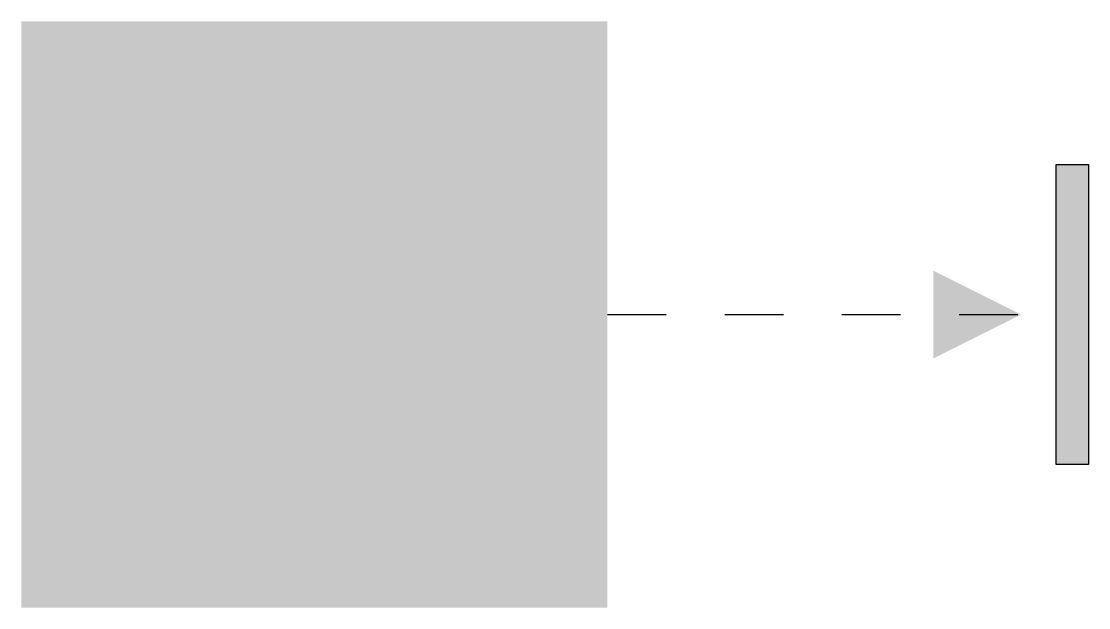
# Model space of a CAD drawing. Header units: metres. Extents: x 5231.1 to 5275.7, y -3151.4 to -3108.9.
# Drawn here: x 5272.065 to 5273.886, y -3130.712 to -3129.712 of the extents above; entities that cross this region are included whole.
import ezdxf

# ---------------------------------------------------------------- set-up
doc = ezdxf.new("R2010")
doc.units = ezdxf.units.M
doc.linetypes.add('RayonDimensionSideLines', pattern=[0.02, 0, -0.02])
doc.linetypes.add('Style_1', pattern=[0])
doc.layers.add('Annotations', color=7, linetype='Continuous', true_color=0xa86464)
doc.layers.add('Imported blocks', color=7, linetype='Continuous', true_color=0xc57dd9)

# ---------------------------------------------------------------- blocks, each defined once
blk = doc.blocks.new('Fire alarm')
at = {"layer": 'Imported blocks', "transparency": 33554483}
blk.add_hatch(color=256, dxfattribs=at).paths.add_polyline_path([(-0.12808, 0.12808), (0.12808, 0.12808), (0.12808, -0.12808), (-0.12808, -0.12808), (-0.12808, 0.12808)], flags=0)
h = blk.add_hatch(color=256, dxfattribs=at)
edge = h.paths.add_edge_path(flags=0)
edge.add_spline(control_points=[(-0.09263, 0.10745), (-0.09017, 0.10745), (-0.08771, 0.10745), (-0.08525, 0.10745)], knot_values=[0, 0, 0, 0, 1, 1, 1, 1], degree=3, periodic=0)
edge.add_spline(control_points=[(-0.08525, 0.10745), (-0.07969, 0.10745), (-0.07412, 0.10745), (-0.06855, 0.10745)], knot_values=[0, 0, 0, 0, 1, 1, 1, 1], degree=3, periodic=0)
edge.add_spline(control_points=[(-0.06855, 0.10745), (-0.06258, 0.10745), (-0.05661, 0.10745), (-0.05065, 0.10745)], knot_values=[0, 0, 0, 0, 1, 1, 1, 1], degree=3, periodic=0)
edge.add_spline(control_points=[(-0.05065, 0.10745), (-0.04698, 0.10745), (-0.04332, 0.10745), (-0.03968, 0.10745)], knot_values=[0, 0, 0, 0, 1, 1, 1, 1], degree=3, periodic=0)
edge.add_spline(control_points=[(-0.03968, 0.10745), (-0.03944, 0.10745), (-0.0392, 0.10745), (-0.03896, 0.10745)], knot_values=[0, 0, 0, 0, 1, 1, 1, 1], degree=3, periodic=0)
edge.add_spline(control_points=[(-0.03896, 0.10745), (-0.03892, 0.10745), (-0.03894, 0.10714), (-0.03894, 0.1071)], knot_values=[0, 0, 0, 0, 1, 1, 1, 1], degree=3, periodic=0)
edge.add_spline(control_points=[(-0.03894, 0.1071), (-0.03894, 0.10593), (-0.03894, 0.10476), (-0.03894, 0.10359)], knot_values=[0, 0, 0, 0, 1, 1, 1, 1], degree=3, periodic=0)
edge.add_spline(control_points=[(-0.03894, 0.10359), (-0.03894, 0.09866), (-0.03894, 0.09373), (-0.03894, 0.08879)], knot_values=[0, 0, 0, 0, 1, 1, 1, 1], degree=3, periodic=0)
edge.add_spline(control_points=[(-0.03894, 0.08879), (-0.03894, 0.08266), (-0.03894, 0.07653), (-0.03894, 0.0704)], knot_values=[0, 0, 0, 0, 1, 1, 1, 1], degree=3, periodic=0)
edge.add_spline(control_points=[(-0.03894, 0.0704), (-0.03894, 0.06577), (-0.03894, 0.06116), (-0.03894, 0.05653)], knot_values=[0, 0, 0, 0, 1, 1, 1, 1], degree=3, periodic=0)
edge.add_spline(control_points=[(-0.03894, 0.05653), (-0.03894, 0.05564), (-0.03894, 0.05474), (-0.03894, 0.05384)], knot_values=[0, 0, 0, 0, 1, 1, 1, 1], degree=3, periodic=0)
edge.add_spline(control_points=[(-0.03894, 0.05384), (-0.03894, 0.05367), (-0.0396, 0.05377), (-0.03974, 0.05377)], knot_values=[0, 0, 0, 0, 1, 1, 1, 1], degree=3, periodic=0)
edge.add_spline(control_points=[(-0.03974, 0.05377), (-0.0409, 0.05377), (-0.04207, 0.05377), (-0.04324, 0.05377)], knot_values=[0, 0, 0, 0, 1, 1, 1, 1], degree=3, periodic=0)
edge.add_spline(control_points=[(-0.04324, 0.05377), (-0.04604, 0.05377), (-0.04882, 0.05377), (-0.05162, 0.05377)], knot_values=[0, 0, 0, 0, 1, 1, 1, 1], degree=3, periodic=0)
edge.add_spline(control_points=[(-0.05162, 0.05377), (-0.05194, 0.05377), (-0.05226, 0.05377), (-0.0526, 0.05377)], knot_values=[0, 0, 0, 0, 1, 1, 1, 1], degree=3, periodic=0)
edge.add_spline(control_points=[(-0.0526, 0.05377), (-0.05291, 0.05377), (-0.05278, 0.05409), (-0.05281, 0.05437)], knot_values=[0, 0, 0, 0, 1, 1, 1, 1], degree=3, periodic=0)
edge.add_spline(control_points=[(-0.05281, 0.05437), (-0.05293, 0.05538), (-0.05312, 0.05638), (-0.05346, 0.05735)], knot_values=[0, 0, 0, 0, 1, 1, 1, 1], degree=3, periodic=0)
edge.add_spline(control_points=[(-0.05346, 0.05735), (-0.05404, 0.05902), (-0.05492, 0.06044), (-0.05601, 0.06183)], knot_values=[0, 0, 0, 0, 1, 1, 1, 1], degree=3, periodic=0)
edge.add_spline(control_points=[(-0.05601, 0.06183), (-0.05369, 0.06183), (-0.05137, 0.06183), (-0.04906, 0.06183)], knot_values=[0, 0, 0, 0, 1, 1, 1, 1], degree=3, periodic=0)
edge.add_spline(control_points=[(-0.04906, 0.06183), (-0.04894, 0.06183), (-0.04699, 0.06182), (-0.04699, 0.06183)], knot_values=[0, 0, 0, 0, 1, 1, 1, 1], degree=3, periodic=0)
edge.add_spline(control_points=[(-0.04699, 0.06183), (-0.04699, 0.06213), (-0.04699, 0.06242), (-0.04699, 0.06271)], knot_values=[0, 0, 0, 0, 1, 1, 1, 1], degree=3, periodic=0)
edge.add_spline(control_points=[(-0.04699, 0.06271), (-0.04699, 0.06725), (-0.04699, 0.0718), (-0.04699, 0.07634)], knot_values=[0, 0, 0, 0, 1, 1, 1, 1], degree=3, periodic=0)
edge.add_spline(control_points=[(-0.04699, 0.07634), (-0.04699, 0.08215), (-0.04699, 0.08796), (-0.04699, 0.09377)], knot_values=[0, 0, 0, 0, 1, 1, 1, 1], degree=3, periodic=0)
edge.add_spline(control_points=[(-0.04699, 0.09377), (-0.04699, 0.09543), (-0.04699, 0.09709), (-0.04699, 0.09875)], knot_values=[0, 0, 0, 0, 1, 1, 1, 1], degree=3, periodic=0)
edge.add_spline(control_points=[(-0.04699, 0.09875), (-0.04699, 0.09879), (-0.04699, 0.0994), (-0.047, 0.0994)], knot_values=[0, 0, 0, 0, 1, 1, 1, 1], degree=3, periodic=0)
edge.add_spline(control_points=[(-0.047, 0.0994), (-0.04727, 0.0994), (-0.04754, 0.0994), (-0.04782, 0.0994)], knot_values=[0, 0, 0, 0, 1, 1, 1, 1], degree=3, periodic=0)
edge.add_spline(control_points=[(-0.04782, 0.0994), (-0.05233, 0.0994), (-0.05683, 0.0994), (-0.06133, 0.0994)], knot_values=[0, 0, 0, 0, 1, 1, 1, 1], degree=3, periodic=0)
edge.add_spline(control_points=[(-0.06133, 0.0994), (-0.06716, 0.0994), (-0.07299, 0.0994), (-0.07881, 0.0994)], knot_values=[0, 0, 0, 0, 1, 1, 1, 1], degree=3, periodic=0)
edge.add_spline(control_points=[(-0.07881, 0.0994), (-0.0805, 0.0994), (-0.08218, 0.0994), (-0.08387, 0.0994)], knot_values=[0, 0, 0, 0, 1, 1, 1, 1], degree=3, periodic=0)
edge.add_spline(control_points=[(-0.08387, 0.0994), (-0.0839, 0.0994), (-0.08458, 0.0994), (-0.08458, 0.0994)], knot_values=[0, 0, 0, 0, 1, 1, 1, 1], degree=3, periodic=0)
edge.add_spline(control_points=[(-0.08458, 0.0994), (-0.08458, 0.09915), (-0.08458, 0.09889), (-0.08458, 0.09864)], knot_values=[0, 0, 0, 0, 1, 1, 1, 1], degree=3, periodic=0)
edge.add_spline(control_points=[(-0.08458, 0.09864), (-0.08458, 0.09417), (-0.08458, 0.08971), (-0.08458, 0.08526)], knot_values=[0, 0, 0, 0, 1, 1, 1, 1], degree=3, periodic=0)
edge.add_spline(control_points=[(-0.08458, 0.08526), (-0.08458, 0.07941), (-0.08458, 0.07357), (-0.08458, 0.06773)], knot_values=[0, 0, 0, 0, 1, 1, 1, 1], degree=3, periodic=0)
edge.add_spline(control_points=[(-0.08458, 0.06773), (-0.08458, 0.06602), (-0.08458, 0.06431), (-0.08458, 0.06259)], knot_values=[0, 0, 0, 0, 1, 1, 1, 1], degree=3, periodic=0)
edge.add_spline(control_points=[(-0.08458, 0.06259), (-0.08458, 0.06234), (-0.08458, 0.06208), (-0.08458, 0.06183)], knot_values=[0, 0, 0, 0, 1, 1, 1, 1], degree=3, periodic=0)
edge.add_spline(control_points=[(-0.08458, 0.06183), (-0.08458, 0.06183), (-0.08217, 0.06183), (-0.08203, 0.06183)], knot_values=[0, 0, 0, 0, 1, 1, 1, 1], degree=3, periodic=0)
edge.add_spline(control_points=[(-0.08203, 0.06183), (-0.08012, 0.06183), (-0.0782, 0.06183), (-0.07628, 0.06183)], knot_values=[0, 0, 0, 0, 1, 1, 1, 1], degree=3, periodic=0)
edge.add_spline(control_points=[(-0.07628, 0.06183), (-0.07753, 0.06022), (-0.07855, 0.05854), (-0.07908, 0.05655)], knot_values=[0, 0, 0, 0, 1, 1, 1, 1], degree=3, periodic=0)
edge.add_spline(control_points=[(-0.07908, 0.05655), (-0.07915, 0.05632), (-0.07959, 0.05377), (-0.07955, 0.05377)], knot_values=[0, 0, 0, 0, 1, 1, 1, 1], degree=3, periodic=0)
edge.add_spline(control_points=[(-0.07955, 0.05377), (-0.08024, 0.05377), (-0.08093, 0.05377), (-0.08161, 0.05377)], knot_values=[0, 0, 0, 0, 1, 1, 1, 1], degree=3, periodic=0)
edge.add_spline(control_points=[(-0.08161, 0.05377), (-0.08449, 0.05377), (-0.08738, 0.05377), (-0.09025, 0.05377)], knot_values=[0, 0, 0, 0, 1, 1, 1, 1], degree=3, periodic=0)
edge.add_spline(control_points=[(-0.09025, 0.05377), (-0.09103, 0.05377), (-0.09181, 0.05377), (-0.09259, 0.05377)], knot_values=[0, 0, 0, 0, 1, 1, 1, 1], degree=3, periodic=0)
edge.add_spline(control_points=[(-0.09259, 0.05377), (-0.09268, 0.05377), (-0.09263, 0.05409), (-0.09263, 0.05416)], knot_values=[0, 0, 0, 0, 1, 1, 1, 1], degree=3, periodic=0)
edge.add_spline(control_points=[(-0.09263, 0.05416), (-0.09263, 0.05752), (-0.09263, 0.06087), (-0.09263, 0.06423)], knot_values=[0, 0, 0, 0, 1, 1, 1, 1], degree=3, periodic=0)
edge.add_spline(control_points=[(-0.09263, 0.06423), (-0.09263, 0.07011), (-0.09263, 0.07599), (-0.09263, 0.08188)], knot_values=[0, 0, 0, 0, 1, 1, 1, 1], degree=3, periodic=0)
edge.add_spline(control_points=[(-0.09263, 0.08188), (-0.09263, 0.08758), (-0.09263, 0.09328), (-0.09263, 0.09898)], knot_values=[0, 0, 0, 0, 1, 1, 1, 1], degree=3, periodic=0)
edge.add_spline(control_points=[(-0.09263, 0.09898), (-0.09263, 0.10179), (-0.09263, 0.10459), (-0.09263, 0.1074)], knot_values=[0, 0, 0, 0, 1, 1, 1, 1], degree=3, periodic=0)
edge.add_spline(control_points=[(-0.09263, 0.1074), (-0.09263, 0.10742), (-0.09263, 0.10744), (-0.09263, 0.10745)], knot_values=[0, 0, 0, 0, 1, 1, 1, 1], degree=3, periodic=0)
h = blk.add_hatch(color=256, dxfattribs=at)
edge = h.paths.add_edge_path(flags=0)
edge.add_spline(control_points=[(0.08937, 0.0634), (0.08194, 0.08271), (0.08937, 0.10898), (0.08937, 0.10898)], knot_values=[0, 0, 0, 0, 1, 1, 1, 1], degree=3, periodic=0)
edge.add_spline(control_points=[(0.08937, 0.10898), (0.08937, 0.10898), (0.0924, 0.09834), (0.09752, 0.08749)], knot_values=[0, 0, 0, 0, 1, 1, 1, 1], degree=3, periodic=0)
edge.add_spline(control_points=[(0.09752, 0.08749), (0.10001, 0.08219), (0.10301, 0.07682), (0.10613, 0.07242)], knot_values=[0, 0, 0, 0, 1, 1, 1, 1], degree=3, periodic=0)
edge.add_spline(control_points=[(0.10613, 0.07242), (0.11328, 0.06235), (0.12234, 0.06007), (0.12234, 0.06007)], knot_values=[0, 0, 0, 0, 1, 1, 1, 1], degree=3, periodic=0)
edge.add_line((0.12234, 0.06007), (0.12234, 0.02524))
edge.add_spline(control_points=[(0.12234, 0.02524), (0.12234, 0.02524), (0.09796, 0.04107), (0.08937, 0.0634)], knot_values=[0, 0, 0, 0, 1, 1, 1, 1], degree=3, periodic=0)
h = blk.add_hatch(color=256, dxfattribs=at)
edge = h.paths.add_edge_path(flags=0)
edge.add_spline(control_points=[(0.04639, 0.08675), (0.04347, 0.09015), (0.03972, 0.09268), (0.03972, 0.09268)], knot_values=[0, 0, 0, 0, 1, 1, 1, 1], degree=3, periodic=0)
edge.add_spline(control_points=[(0.03972, 0.09268), (0.03972, 0.09268), (0.04933, 0.09471), (0.0575, 0.09045)], knot_values=[0, 0, 0, 0, 1, 1, 1, 1], degree=3, periodic=0)
edge.add_spline(control_points=[(0.0575, 0.09045), (0.06669, 0.08566), (0.07454, 0.07526), (0.07454, 0.07526)], knot_values=[0, 0, 0, 0, 1, 1, 1, 1], degree=3, periodic=0)
edge.add_spline(control_points=[(0.07454, 0.07526), (0.07454, 0.07526), (0.07816, 0.06868), (0.081, 0.06147)], knot_values=[0, 0, 0, 0, 1, 1, 1, 1], degree=3, periodic=0)
edge.add_spline(control_points=[(0.081, 0.06147), (0.08553, 0.04997), (0.0927, 0.03821), (0.0927, 0.03821)], knot_values=[0, 0, 0, 0, 1, 1, 1, 1], degree=3, periodic=0)
edge.add_spline(control_points=[(0.0927, 0.03821), (0.0927, 0.03821), (0.0975, 0.02926), (0.10288, 0.02383)], knot_values=[0, 0, 0, 0, 1, 1, 1, 1], degree=3, periodic=0)
edge.add_spline(control_points=[(0.10288, 0.02383), (0.10666, 0.02002), (0.11075, 0.01662), (0.11419, 0.01412)], knot_values=[0, 0, 0, 0, 1, 1, 1, 1], degree=3, periodic=0)
edge.add_spline(control_points=[(0.11419, 0.01412), (0.119, 0.01064), (0.12234, 0.00968), (0.12234, 0.00968)], knot_values=[0, 0, 0, 0, 1, 1, 1, 1], degree=3, periodic=0)
edge.add_spline(control_points=[(0.12234, 0.00968), (0.12234, 0.00968), (0.11156, 0.006), (0.10011, 0.00856)], knot_values=[0, 0, 0, 0, 1, 1, 1, 1], degree=3, periodic=0)
edge.add_spline(control_points=[(0.10011, 0.00856), (0.09017, 0.01079), (0.07936, 0.01931), (0.07936, 0.01931)], knot_values=[0, 0, 0, 0, 1, 1, 1, 1], degree=3, periodic=0)
edge.add_spline(control_points=[(0.07936, 0.01931), (0.07936, 0.01931), (0.07205, 0.02648), (0.06676, 0.03561)], knot_values=[0, 0, 0, 0, 1, 1, 1, 1], degree=3, periodic=0)
edge.add_spline(control_points=[(0.06676, 0.03561), (0.06113, 0.04536), (0.0575, 0.0571), (0.0575, 0.0571)], knot_values=[0, 0, 0, 0, 1, 1, 1, 1], degree=3, periodic=0)
edge.add_line((0.0575, 0.0571), (0.05194, 0.07823))
edge.add_spline(control_points=[(0.05194, 0.07823), (0.05194, 0.07823), (0.04901, 0.08368), (0.04639, 0.08675)], knot_values=[0, 0, 0, 0, 1, 1, 1, 1], degree=3, periodic=0)
h = blk.add_hatch(color=256, dxfattribs=at)
edge = h.paths.add_edge_path(flags=0)
edge.add_spline(control_points=[(-0.07544, 0.08061), (-0.07544, 0.08595), (-0.07112, 0.09027), (-0.06579, 0.09027)], knot_values=[0, 0, 0, 0, 1, 1, 1, 1], degree=3, periodic=0)
edge.add_spline(control_points=[(-0.06579, 0.09027), (-0.06046, 0.09027), (-0.05612, 0.08595), (-0.05612, 0.08061)], knot_values=[0, 0, 0, 0, 1, 1, 1, 1], degree=3, periodic=0)
edge.add_spline(control_points=[(-0.05612, 0.08061), (-0.05612, 0.07528), (-0.06046, 0.07096), (-0.06579, 0.07096)], knot_values=[0, 0, 0, 0, 1, 1, 1, 1], degree=3, periodic=0)
edge.add_spline(control_points=[(-0.06579, 0.07096), (-0.07112, 0.07096), (-0.07544, 0.07528), (-0.07544, 0.08061)], knot_values=[0, 0, 0, 0, 1, 1, 1, 1], degree=3, periodic=0)
h = blk.add_hatch(color=256, dxfattribs=at)
edge = h.paths.add_edge_path(flags=0)
edge.add_spline(control_points=[(0.00632, -0.01098), (0.00632, -0.01303), (0.00632, -0.01507), (0.00632, -0.01712)], knot_values=[0, 0, 0, 0, 1, 1, 1, 1], degree=3, periodic=0)
edge.add_spline(control_points=[(0.00632, -0.01712), (0.00632, -0.0221), (0.00632, -0.02707), (0.00632, -0.03205)], knot_values=[0, 0, 0, 0, 1, 1, 1, 1], degree=3, periodic=0)
edge.add_spline(control_points=[(0.00632, -0.03205), (0.00632, -0.0382), (0.00632, -0.04435), (0.00632, -0.0505)], knot_values=[0, 0, 0, 0, 1, 1, 1, 1], degree=3, periodic=0)
edge.add_spline(control_points=[(0.00632, -0.0505), (0.00632, -0.05609), (0.00632, -0.06166), (0.00632, -0.06724)], knot_values=[0, 0, 0, 0, 1, 1, 1, 1], degree=3, periodic=0)
edge.add_spline(control_points=[(0.00632, -0.06724), (0.00632, -0.07049), (0.00632, -0.07375), (0.00632, -0.07701)], knot_values=[0, 0, 0, 0, 1, 1, 1, 1], degree=3, periodic=0)
edge.add_spline(control_points=[(0.00632, -0.07701), (0.00632, -0.07725), (0.00632, -0.0775), (0.00632, -0.07774)], knot_values=[0, 0, 0, 0, 1, 1, 1, 1], degree=3, periodic=0)
edge.add_spline(control_points=[(0.00632, -0.07774), (0.00632, -0.07831), (0.00596, -0.07899), (0.00579, -0.07953)], knot_values=[0, 0, 0, 0, 1, 1, 1, 1], degree=3, periodic=0)
edge.add_spline(control_points=[(0.00579, -0.07953), (0.00518, -0.08141), (0.00439, -0.08325), (0.00344, -0.08499)], knot_values=[0, 0, 0, 0, 1, 1, 1, 1], degree=3, periodic=0)
edge.add_spline(control_points=[(0.00344, -0.08499), (0.00245, -0.08681), (0.00128, -0.08845), (-0.00019, -0.08991)], knot_values=[0, 0, 0, 0, 1, 1, 1, 1], degree=3, periodic=0)
edge.add_spline(control_points=[(-0.00019, -0.08991), (-0.00088, -0.09061), (-0.00163, -0.09126), (-0.00242, -0.09185)], knot_values=[0, 0, 0, 0, 1, 1, 1, 1], degree=3, periodic=0)
edge.add_spline(control_points=[(-0.00242, -0.09185), (-0.00259, -0.09197), (-0.00322, -0.09231), (-0.00322, -0.09249)], knot_values=[0, 0, 0, 0, 1, 1, 1, 1], degree=3, periodic=0)
edge.add_spline(control_points=[(-0.00322, -0.09249), (-0.00322, -0.09273), (-0.00322, -0.09297), (-0.00322, -0.0932)], knot_values=[0, 0, 0, 0, 1, 1, 1, 1], degree=3, periodic=0)
edge.add_spline(control_points=[(-0.00322, -0.0932), (-0.00322, -0.09795), (-0.00322, -0.10269), (-0.00322, -0.10744)], knot_values=[0, 0, 0, 0, 1, 1, 1, 1], degree=3, periodic=0)
edge.add_spline(control_points=[(-0.00322, -0.10744), (-0.00322, -0.10754), (-0.00803, -0.10748), (-0.00835, -0.10748)], knot_values=[0, 0, 0, 0, 1, 1, 1, 1], degree=3, periodic=0)
edge.add_spline(control_points=[(-0.00835, -0.10748), (-0.01289, -0.10748), (-0.01743, -0.10748), (-0.02196, -0.10748)], knot_values=[0, 0, 0, 0, 1, 1, 1, 1], degree=3, periodic=0)
edge.add_spline(control_points=[(-0.02196, -0.10748), (-0.02795, -0.10748), (-0.03393, -0.10748), (-0.03992, -0.10748)], knot_values=[0, 0, 0, 0, 1, 1, 1, 1], degree=3, periodic=0)
edge.add_spline(control_points=[(-0.03992, -0.10748), (-0.04598, -0.10748), (-0.05203, -0.10748), (-0.05807, -0.10748)], knot_values=[0, 0, 0, 0, 1, 1, 1, 1], degree=3, periodic=0)
edge.add_spline(control_points=[(-0.05807, -0.10748), (-0.06281, -0.10748), (-0.06755, -0.10748), (-0.07228, -0.10748)], knot_values=[0, 0, 0, 0, 1, 1, 1, 1], degree=3, periodic=0)
edge.add_spline(control_points=[(-0.07228, -0.10748), (-0.07432, -0.10748), (-0.07634, -0.10748), (-0.07839, -0.10748)], knot_values=[0, 0, 0, 0, 1, 1, 1, 1], degree=3, periodic=0)
edge.add_spline(control_points=[(-0.07839, -0.10748), (-0.07828, -0.10748), (-0.07887, -0.10276), (-0.07897, -0.1023)], knot_values=[0, 0, 0, 0, 1, 1, 1, 1], degree=3, periodic=0)
edge.add_spline(control_points=[(-0.07897, -0.1023), (-0.07934, -0.10036), (-0.07986, -0.09848), (-0.08059, -0.09664)], knot_values=[0, 0, 0, 0, 1, 1, 1, 1], degree=3, periodic=0)
edge.add_spline(control_points=[(-0.08059, -0.09664), (-0.08136, -0.09473), (-0.08233, -0.09291), (-0.08324, -0.09108)], knot_values=[0, 0, 0, 0, 1, 1, 1, 1], degree=3, periodic=0)
edge.add_spline(control_points=[(-0.08324, -0.09108), (-0.08413, -0.08931), (-0.08507, -0.08756), (-0.08602, -0.08583)], knot_values=[0, 0, 0, 0, 1, 1, 1, 1], degree=3, periodic=0)
edge.add_spline(control_points=[(-0.08602, -0.08583), (-0.08806, -0.08213), (-0.09021, -0.07849), (-0.09241, -0.07488)], knot_values=[0, 0, 0, 0, 1, 1, 1, 1], degree=3, periodic=0)
edge.add_spline(control_points=[(-0.09241, -0.07488), (-0.09449, -0.07145), (-0.09666, -0.06806), (-0.09887, -0.0647)], knot_values=[0, 0, 0, 0, 1, 1, 1, 1], degree=3, periodic=0)
edge.add_spline(control_points=[(-0.09887, -0.0647), (-0.09946, -0.06379), (-0.10006, -0.06288), (-0.10068, -0.06197)], knot_values=[0, 0, 0, 0, 1, 1, 1, 1], degree=3, periodic=0)
edge.add_spline(control_points=[(-0.10068, -0.06197), (-0.10096, -0.06155), (-0.10123, -0.06114), (-0.10152, -0.06072)], knot_values=[0, 0, 0, 0, 1, 1, 1, 1], degree=3, periodic=0)
edge.add_spline(control_points=[(-0.10152, -0.06072), (-0.10163, -0.06055), (-0.10174, -0.06038), (-0.10186, -0.06022)], knot_values=[0, 0, 0, 0, 1, 1, 1, 1], degree=3, periodic=0)
edge.add_spline(control_points=[(-0.10186, -0.06022), (-0.10192, -0.06013), (-0.10226, -0.05974), (-0.10226, -0.05962)], knot_values=[0, 0, 0, 0, 1, 1, 1, 1], degree=3, periodic=0)
edge.add_spline(control_points=[(-0.10226, -0.05962), (-0.10226, -0.05897), (-0.10226, -0.05833), (-0.10226, -0.05768)], knot_values=[0, 0, 0, 0, 1, 1, 1, 1], degree=3, periodic=0)
edge.add_spline(control_points=[(-0.10226, -0.05768), (-0.10226, -0.05348), (-0.10226, -0.04929), (-0.10226, -0.04509)], knot_values=[0, 0, 0, 0, 1, 1, 1, 1], degree=3, periodic=0)
edge.add_spline(control_points=[(-0.10226, -0.04509), (-0.10226, -0.03903), (-0.10226, -0.03298), (-0.10226, -0.02692)], knot_values=[0, 0, 0, 0, 1, 1, 1, 1], degree=3, periodic=0)
edge.add_spline(control_points=[(-0.10226, -0.02692), (-0.10226, -0.0214), (-0.10226, -0.01588), (-0.10226, -0.01036)], knot_values=[0, 0, 0, 0, 1, 1, 1, 1], degree=3, periodic=0)
edge.add_spline(control_points=[(-0.10226, -0.01036), (-0.10226, -0.00779), (-0.10226, -0.00522), (-0.10226, -0.00264)], knot_values=[0, 0, 0, 0, 1, 1, 1, 1], degree=3, periodic=0)
edge.add_spline(control_points=[(-0.10226, -0.00264), (-0.10226, -0.00241), (-0.10199, -0.00207), (-0.10188, -0.00188)], knot_values=[0, 0, 0, 0, 1, 1, 1, 1], degree=3, periodic=0)
edge.add_spline(control_points=[(-0.10188, -0.00188), (-0.10165, -0.00145), (-0.1014, -0.00103), (-0.1011, -0.00065)], knot_values=[0, 0, 0, 0, 1, 1, 1, 1], degree=3, periodic=0)
edge.add_spline(control_points=[(-0.1011, -0.00065), (-0.10047, 0.00014), (-0.09981, 0.00083), (-0.09895, 0.00138)], knot_values=[0, 0, 0, 0, 1, 1, 1, 1], degree=3, periodic=0)
edge.add_spline(control_points=[(-0.09895, 0.00138), (-0.09728, 0.00247), (-0.09513, 0.00222), (-0.09328, 0.00177)], knot_values=[0, 0, 0, 0, 1, 1, 1, 1], degree=3, periodic=0)
edge.add_spline(control_points=[(-0.09328, 0.00177), (-0.09122, 0.00127), (-0.08956, 0.00025), (-0.08798, -0.00111)], knot_values=[0, 0, 0, 0, 1, 1, 1, 1], degree=3, periodic=0)
edge.add_spline(control_points=[(-0.08798, -0.00111), (-0.0872, -0.00177), (-0.08659, -0.00267), (-0.086, -0.00349)], knot_values=[0, 0, 0, 0, 1, 1, 1, 1], degree=3, periodic=0)
edge.add_spline(control_points=[(-0.086, -0.00349), (-0.08539, -0.00432), (-0.08493, -0.00525), (-0.0845, -0.00618)], knot_values=[0, 0, 0, 0, 1, 1, 1, 1], degree=3, periodic=0)
edge.add_spline(control_points=[(-0.0845, -0.00618), (-0.08286, -0.00973), (-0.08206, -0.01377), (-0.08191, -0.01767)], knot_values=[0, 0, 0, 0, 1, 1, 1, 1], degree=3, periodic=0)
edge.add_spline(control_points=[(-0.08191, -0.01767), (-0.08175, -0.02167), (-0.08178, -0.02568), (-0.08172, -0.02968)], knot_values=[0, 0, 0, 0, 1, 1, 1, 1], degree=3, periodic=0)
edge.add_spline(control_points=[(-0.08172, -0.02968), (-0.08164, -0.03439), (-0.08157, -0.03909), (-0.0815, -0.0438)], knot_values=[0, 0, 0, 0, 1, 1, 1, 1], degree=3, periodic=0)
edge.add_spline(control_points=[(-0.0815, -0.0438), (-0.0815, -0.04385), (-0.08153, -0.04399), (-0.08147, -0.04399)], knot_values=[0, 0, 0, 0, 1, 1, 1, 1], degree=3, periodic=0)
edge.add_spline(control_points=[(-0.08147, -0.04399), (-0.08104, -0.04399), (-0.0806, -0.04399), (-0.08018, -0.04399)], knot_values=[0, 0, 0, 0, 1, 1, 1, 1], degree=3, periodic=0)
edge.add_spline(control_points=[(-0.08018, -0.04399), (-0.07879, -0.04399), (-0.07741, -0.04399), (-0.07603, -0.04399)], knot_values=[0, 0, 0, 0, 1, 1, 1, 1], degree=3, periodic=0)
edge.add_spline(control_points=[(-0.07603, -0.04399), (-0.07577, -0.04399), (-0.07563, -0.0441), (-0.07563, -0.04385)], knot_values=[0, 0, 0, 0, 1, 1, 1, 1], degree=3, periodic=0)
edge.add_spline(control_points=[(-0.07563, -0.04385), (-0.07563, -0.04362), (-0.07563, -0.04338), (-0.07563, -0.04315)], knot_values=[0, 0, 0, 0, 1, 1, 1, 1], degree=3, periodic=0)
edge.add_spline(control_points=[(-0.07563, -0.04315), (-0.07563, -0.04056), (-0.07563, -0.03797), (-0.07563, -0.03538)], knot_values=[0, 0, 0, 0, 1, 1, 1, 1], degree=3, periodic=0)
edge.add_spline(control_points=[(-0.07563, -0.03538), (-0.07563, -0.03075), (-0.07563, -0.02612), (-0.07563, -0.02149)], knot_values=[0, 0, 0, 0, 1, 1, 1, 1], degree=3, periodic=0)
edge.add_spline(control_points=[(-0.07563, -0.02149), (-0.07563, -0.01566), (-0.07563, -0.00982), (-0.07563, -0.00398)], knot_values=[0, 0, 0, 0, 1, 1, 1, 1], degree=3, periodic=0)
edge.add_spline(control_points=[(-0.07563, -0.00398), (-0.07563, 0.00223), (-0.07563, 0.00844), (-0.07563, 0.01465)], knot_values=[0, 0, 0, 0, 1, 1, 1, 1], degree=3, periodic=0)
edge.add_spline(control_points=[(-0.07563, 0.01465), (-0.07563, 0.02041), (-0.07563, 0.02617), (-0.07563, 0.03192)], knot_values=[0, 0, 0, 0, 1, 1, 1, 1], degree=3, periodic=0)
edge.add_spline(control_points=[(-0.07563, 0.03192), (-0.07563, 0.03639), (-0.07563, 0.04087), (-0.07563, 0.04534)], knot_values=[0, 0, 0, 0, 1, 1, 1, 1], degree=3, periodic=0)
edge.add_spline(control_points=[(-0.07563, 0.04534), (-0.07563, 0.04769), (-0.07563, 0.05004), (-0.07563, 0.0524)], knot_values=[0, 0, 0, 0, 1, 1, 1, 1], degree=3, periodic=0)
edge.add_spline(control_points=[(-0.07563, 0.0524), (-0.07563, 0.05323), (-0.07559, 0.05404), (-0.07545, 0.05487)], knot_values=[0, 0, 0, 0, 1, 1, 1, 1], degree=3, periodic=0)
edge.add_spline(control_points=[(-0.07545, 0.05487), (-0.07514, 0.05671), (-0.07414, 0.0585), (-0.07279, 0.05979)], knot_values=[0, 0, 0, 0, 1, 1, 1, 1], degree=3, periodic=0)
edge.add_spline(control_points=[(-0.07279, 0.05979), (-0.07002, 0.06246), (-0.06553, 0.06345), (-0.06201, 0.06158)], knot_values=[0, 0, 0, 0, 1, 1, 1, 1], degree=3, periodic=0)
edge.add_spline(control_points=[(-0.06201, 0.06158), (-0.06028, 0.06065), (-0.05889, 0.05941), (-0.05789, 0.0577)], knot_values=[0, 0, 0, 0, 1, 1, 1, 1], degree=3, periodic=0)
edge.add_spline(control_points=[(-0.05789, 0.0577), (-0.0574, 0.05686), (-0.05708, 0.05594), (-0.05686, 0.05499)], knot_values=[0, 0, 0, 0, 1, 1, 1, 1], degree=3, periodic=0)
edge.add_spline(control_points=[(-0.05686, 0.05499), (-0.05677, 0.05452), (-0.05669, 0.05402), (-0.05666, 0.05355)], knot_values=[0, 0, 0, 0, 1, 1, 1, 1], degree=3, periodic=0)
edge.add_spline(control_points=[(-0.05666, 0.05355), (-0.05665, 0.05341), (-0.05665, 0.05328), (-0.05665, 0.05314)], knot_values=[0, 0, 0, 0, 1, 1, 1, 1], degree=3, periodic=0)
edge.add_spline(control_points=[(-0.05665, 0.05314), (-0.05664, 0.05304), (-0.05654, 0.05307), (-0.05654, 0.05307)], knot_values=[0, 0, 0, 0, 1, 1, 1, 1], degree=3, periodic=0)
edge.add_spline(control_points=[(-0.05654, 0.05307), (-0.05654, 0.05305), (-0.05654, 0.05303), (-0.05654, 0.05301)], knot_values=[0, 0, 0, 0, 1, 1, 1, 1], degree=3, periodic=0)
edge.add_spline(control_points=[(-0.05654, 0.05301), (-0.05654, 0.04968), (-0.05654, 0.04636), (-0.05654, 0.04303)], knot_values=[0, 0, 0, 0, 1, 1, 1, 1], degree=3, periodic=0)
edge.add_spline(control_points=[(-0.05654, 0.04303), (-0.05654, 0.037), (-0.05654, 0.03097), (-0.05654, 0.02495)], knot_values=[0, 0, 0, 0, 1, 1, 1, 1], degree=3, periodic=0)
edge.add_spline(control_points=[(-0.05654, 0.02495), (-0.05654, 0.02052), (-0.05654, 0.0161), (-0.05654, 0.01167)], knot_values=[0, 0, 0, 0, 1, 1, 1, 1], degree=3, periodic=0)
edge.add_spline(control_points=[(-0.05654, 0.01167), (-0.05654, 0.0113), (-0.05654, 0.01092), (-0.05654, 0.01055)], knot_values=[0, 0, 0, 0, 1, 1, 1, 1], degree=3, periodic=0)
edge.add_spline(control_points=[(-0.05654, 0.01055), (-0.05569, 0.01235), (-0.05455, 0.01397), (-0.053, 0.01522)], knot_values=[0, 0, 0, 0, 1, 1, 1, 1], degree=3, periodic=0)
edge.add_spline(control_points=[(-0.053, 0.01522), (-0.05146, 0.01645), (-0.04965, 0.01726), (-0.04772, 0.01766)], knot_values=[0, 0, 0, 0, 1, 1, 1, 1], degree=3, periodic=0)
edge.add_spline(control_points=[(-0.04772, 0.01766), (-0.0438, 0.01847), (-0.03974, 0.01709), (-0.0369, 0.01434)], knot_values=[0, 0, 0, 0, 1, 1, 1, 1], degree=3, periodic=0)
edge.add_spline(control_points=[(-0.0369, 0.01434), (-0.03439, 0.01191), (-0.03324, 0.00848), (-0.03339, 0.00505)], knot_values=[0, 0, 0, 0, 1, 1, 1, 1], degree=3, periodic=0)
edge.add_spline(control_points=[(-0.03339, 0.00505), (-0.03236, 0.00672), (-0.03101, 0.00804), (-0.02932, 0.00903)], knot_values=[0, 0, 0, 0, 1, 1, 1, 1], degree=3, periodic=0)
edge.add_spline(control_points=[(-0.02932, 0.00903), (-0.0276, 0.01005), (-0.02556, 0.01042), (-0.02359, 0.01037)], knot_values=[0, 0, 0, 0, 1, 1, 1, 1], degree=3, periodic=0)
edge.add_spline(control_points=[(-0.02359, 0.01037), (-0.01972, 0.01027), (-0.01608, 0.00773), (-0.01444, 0.00428)], knot_values=[0, 0, 0, 0, 1, 1, 1, 1], degree=3, periodic=0)
edge.add_spline(control_points=[(-0.01444, 0.00428), (-0.01338, 0.00202), (-0.01315, -0.00041), (-0.01368, -0.00283)], knot_values=[0, 0, 0, 0, 1, 1, 1, 1], degree=3, periodic=0)
edge.add_spline(control_points=[(-0.01368, -0.00283), (-0.01179, 0.00067), (-0.00798, 0.00289), (-0.004, 0.0028)], knot_values=[0, 0, 0, 0, 1, 1, 1, 1], degree=3, periodic=0)
edge.add_spline(control_points=[(-0.004, 0.0028), (-0.00205, 0.00275), (-0.00002, 0.00219), (0.00158, 0.00108)], knot_values=[0, 0, 0, 0, 1, 1, 1, 1], degree=3, periodic=0)
edge.add_spline(control_points=[(0.00158, 0.00108), (0.00322, -0.00004), (0.00445, -0.00142), (0.00539, -0.00316)], knot_values=[0, 0, 0, 0, 1, 1, 1, 1], degree=3, periodic=0)
edge.add_spline(control_points=[(0.00539, -0.00316), (0.00606, -0.00438), (0.00634, -0.00578), (0.00648, -0.00715)], knot_values=[0, 0, 0, 0, 1, 1, 1, 1], degree=3, periodic=0)
edge.add_spline(control_points=[(0.00648, -0.00715), (0.00653, -0.00782), (0.00651, -0.00849), (0.00644, -0.00916)], knot_values=[0, 0, 0, 0, 1, 1, 1, 1], degree=3, periodic=0)
edge.add_spline(control_points=[(0.00644, -0.00916), (0.0064, -0.0095), (0.00635, -0.00984), (0.00626, -0.01018)], knot_values=[0, 0, 0, 0, 1, 1, 1, 1], degree=3, periodic=0)
edge.add_spline(control_points=[(0.00626, -0.01018), (0.00623, -0.01034), (0.0062, -0.01049), (0.00615, -0.01064)], knot_values=[0, 0, 0, 0, 1, 1, 1, 1], degree=3, periodic=0)
edge.add_spline(control_points=[(0.00615, -0.01064), (0.00609, -0.01088), (0.00607, -0.01092), (0.00632, -0.01098)], knot_values=[0, 0, 0, 0, 1, 1, 1, 1], degree=3, periodic=0)
h = blk.add_hatch(color=256, dxfattribs=at)
edge = h.paths.add_edge_path(flags=0)
edge.add_spline(control_points=[(0.04898, 0.02005), (0.0461, 0.03087), (0.0475, 0.04192), (0.0475, 0.04192)], knot_values=[0, 0, 0, 0, 1, 1, 1, 1], degree=3, periodic=0)
edge.add_spline(control_points=[(0.0475, 0.04192), (0.0475, 0.04192), (0.0541, 0.03025), (0.06454, 0.02042)], knot_values=[0, 0, 0, 0, 1, 1, 1, 1], degree=3, periodic=0)
edge.add_spline(control_points=[(0.06454, 0.02042), (0.07206, 0.01335), (0.08083, 0.00668), (0.08682, 0.00323)], knot_values=[0, 0, 0, 0, 1, 1, 1, 1], degree=3, periodic=0)
edge.add_spline(control_points=[(0.08682, 0.00323), (0.087, 0.00313), (0.08719, 0.00302), (0.08737, 0.00292)], knot_values=[0, 0, 0, 0, 1, 1, 1, 1], degree=3, periodic=0)
edge.add_spline(control_points=[(0.08737, 0.00292), (0.11022, -0.01015), (0.12161, -0.00848), (0.12161, -0.00848)], knot_values=[0, 0, 0, 0, 1, 1, 1, 1], degree=3, periodic=0)
edge.add_line((0.12161, -0.00848), (0.12161, -0.04294))
edge.add_spline(control_points=[(0.12161, -0.04294), (0.12161, -0.04294), (0.09895, -0.03753), (0.08158, -0.02626)], knot_values=[0, 0, 0, 0, 1, 1, 1, 1], degree=3, periodic=0)
edge.add_spline(control_points=[(0.08158, -0.02626), (0.06842, -0.01772), (0.05935, -0.00255), (0.05935, -0.00255)], knot_values=[0, 0, 0, 0, 1, 1, 1, 1], degree=3, periodic=0)
edge.add_spline(control_points=[(0.05935, -0.00255), (0.05935, -0.00255), (0.05202, 0.00865), (0.04898, 0.02005)], knot_values=[0, 0, 0, 0, 1, 1, 1, 1], degree=3, periodic=0)
h = blk.add_hatch(color=256, dxfattribs=at)
edge = h.paths.add_edge_path(flags=0)
edge.add_spline(control_points=[(0.03972, -0.03182), (0.03167, -0.02666), (0.02267, -0.02516), (0.02267, -0.02516)], knot_values=[0, 0, 0, 0, 1, 1, 1, 1], degree=3, periodic=0)
edge.add_spline(control_points=[(0.02267, -0.02516), (0.02267, -0.02516), (0.02723, -0.02145), (0.03305, -0.01959)], knot_values=[0, 0, 0, 0, 1, 1, 1, 1], degree=3, periodic=0)
edge.add_spline(control_points=[(0.03305, -0.01959), (0.03943, -0.01757), (0.04712, -0.01737), (0.04712, -0.01737)], knot_values=[0, 0, 0, 0, 1, 1, 1, 1], degree=3, periodic=0)
edge.add_spline(control_points=[(0.04712, -0.01737), (0.04712, -0.01737), (0.05552, -0.01849), (0.0613, -0.02159)], knot_values=[0, 0, 0, 0, 1, 1, 1, 1], degree=3, periodic=0)
edge.add_spline(control_points=[(0.0613, -0.02159), (0.07035, -0.02645), (0.07644, -0.03281), (0.07644, -0.03281)], knot_values=[0, 0, 0, 0, 1, 1, 1, 1], degree=3, periodic=0)
edge.add_spline(control_points=[(0.07644, -0.03281), (0.07644, -0.03281), (0.08038, -0.03776), (0.08566, -0.04257)], knot_values=[0, 0, 0, 0, 1, 1, 1, 1], degree=3, periodic=0)
edge.add_spline(control_points=[(0.08566, -0.04257), (0.08806, -0.04474), (0.0907, -0.0469), (0.09342, -0.04852)], knot_values=[0, 0, 0, 0, 1, 1, 1, 1], degree=3, periodic=0)
edge.add_spline(control_points=[(0.09342, -0.04852), (0.10572, -0.05583), (0.12197, -0.05961), (0.12197, -0.05961)], knot_values=[0, 0, 0, 0, 1, 1, 1, 1], degree=3, periodic=0)
edge.add_spline(control_points=[(0.12197, -0.05961), (0.12197, -0.05961), (0.11653, -0.06479), (0.109, -0.06739)], knot_values=[0, 0, 0, 0, 1, 1, 1, 1], degree=3, periodic=0)
edge.add_spline(control_points=[(0.109, -0.06739), (0.1021, -0.06978), (0.09307, -0.06962), (0.09307, -0.06962)], knot_values=[0, 0, 0, 0, 1, 1, 1, 1], degree=3, periodic=0)
edge.add_spline(control_points=[(0.09307, -0.06962), (0.09307, -0.06962), (0.08119, -0.06964), (0.07047, -0.06295)], knot_values=[0, 0, 0, 0, 1, 1, 1, 1], degree=3, periodic=0)
edge.add_spline(control_points=[(0.07047, -0.06295), (0.0611, -0.0571), (0.05268, -0.04442), (0.05268, -0.04442)], knot_values=[0, 0, 0, 0, 1, 1, 1, 1], degree=3, periodic=0)
edge.add_spline(control_points=[(0.05268, -0.04442), (0.05268, -0.04442), (0.04659, -0.03624), (0.03972, -0.03182)], knot_values=[0, 0, 0, 0, 1, 1, 1, 1], degree=3, periodic=0)
h = blk.add_hatch(color=256, dxfattribs=at)
edge = h.paths.add_edge_path(flags=0)
edge.add_spline(control_points=[(0.06183, -0.07175), (0.06866, -0.07515), (0.07719, -0.07813), (0.08603, -0.07962)], knot_values=[0, 0, 0, 0, 1, 1, 1, 1], degree=3, periodic=0)
edge.add_spline(control_points=[(0.08603, -0.07962), (0.10224, -0.08236), (0.12086, -0.07629), (0.12086, -0.07629)], knot_values=[0, 0, 0, 0, 1, 1, 1, 1], degree=3, periodic=0)
edge.add_line((0.12086, -0.07629), (0.12086, -0.10963))
edge.add_spline(control_points=[(0.12086, -0.10963), (0.12086, -0.10963), (0.08788, -0.11279), (0.06935, -0.10037)], knot_values=[0, 0, 0, 0, 1, 1, 1, 1], degree=3, periodic=0)
edge.add_spline(control_points=[(0.06935, -0.10037), (0.05083, -0.08796), (0.04675, -0.05998), (0.04675, -0.05998)], knot_values=[0, 0, 0, 0, 1, 1, 1, 1], degree=3, periodic=0)
edge.add_spline(control_points=[(0.04675, -0.05998), (0.04675, -0.05998), (0.05219, -0.06696), (0.06183, -0.07175)], knot_values=[0, 0, 0, 0, 1, 1, 1, 1], degree=3, periodic=0)
blk = doc.blocks.new('arrow_4')
at = {"layer": 'Annotations'}
blk.add_hatch(color=256, dxfattribs=at).paths.add_polyline_path([(5273.7708, -3130.212), (5273.6208, -3130.137), (5273.6208, -3130.287)])
at = {"layer": 'Annotations', "linetype": 'RayonDimensionSideLines'}
blk.add_lwpolyline([(5273.0651, -3130.212), (5273.7708, -3130.212)], dxfattribs=at)

msp = doc.modelspace()

# ---------------------------------------------------------------- hatches: boundary and pattern name
at = {"layer": 'Annotations', "transparency": 33554483}
msp.add_hatch(color=256, dxfattribs=at).paths.add_polyline_path([(5273.886, -3130.4678), (5273.8308, -3130.4678), (5273.8308, -3129.9561), (5273.886, -3129.9561), (5273.886, -3130.4678)], flags=0)

# ---------------------------------------------------------------- linework, layer by layer
at = {"layer": 'Annotations', "linetype": 'Style_1'}
msp.add_lwpolyline([(5273.886, -3130.4678), (5273.8308, -3130.4678), (5273.8308, -3129.9561), (5273.886, -3129.9561), (5273.886, -3130.4678)], close=True, dxfattribs=at)

# ---------------------------------------------------------------- block references
at = {"layer": 'Annotations'}
msp.add_blockref('arrow_4', (0, 0), dxfattribs=at)
at = {"layer": 'Imported blocks', "xscale": -3.903740767214706, "yscale": 3.903740767214706}
msp.add_blockref('Fire alarm', (5272.565, -3130.212), dxfattribs=at)

doc.saveas('drawing.dxf')
